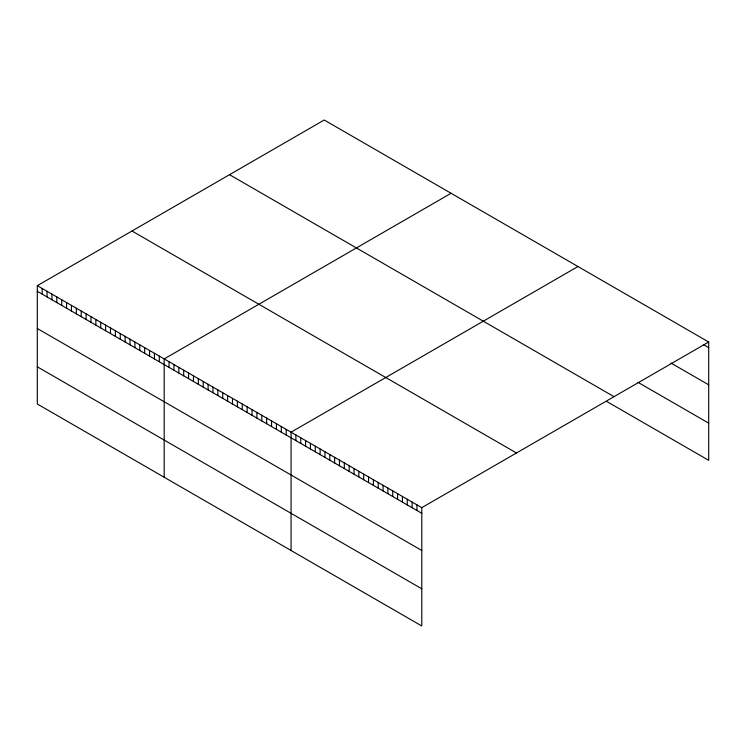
<?xml version="1.0" encoding="UTF-8"?>
<svg xmlns="http://www.w3.org/2000/svg" width="746" height="746" viewBox="0 0 746 746"><rect width="100%" height="100%" fill="white"/><g stroke="black" fill="none" stroke-linecap="round" stroke-linejoin="round"><path stroke-width="1.12" d="M37.3 285.671L421.788 507.653L421.788 625.978L37.3 403.996L37.3 285.671L324.212 120.022L708.7 342.004L708.7 460.329L607.02 401.628M451.088 193.279L164.185 358.919L164.185 477.244M577.973 266.527L291.061 432.176L291.061 550.501M421.788 507.653L708.7 342.004M703.86 344.857L708.7 347.645M670.934 363.032L708.7 384.833M638.007 382.334L708.7 423.15M229.526 174.685L614.023 396.667M131.977 231.008L516.474 452.99M37.3 291.313L421.788 513.295M37.3 328.492L421.788 550.483M37.3 366.808L421.788 588.79M416.949 504.855L416.949 510.497M412.109 502.058L412.109 507.7M407.269 499.27L407.269 504.911M402.42 496.472L402.42 502.114M397.581 493.675L397.581 499.316M392.741 490.877L392.741 496.519M387.901 488.08L387.901 493.731M383.052 485.292L383.052 490.933M378.213 482.494L378.213 488.136M373.373 479.697L373.373 485.338M368.533 476.899L368.533 482.541M363.694 474.111L363.694 479.753M358.845 471.313L358.845 476.955M354.005 468.516L354.005 474.158M349.165 465.718L349.165 471.36M344.326 462.93L344.326 468.572M339.477 460.133L339.477 465.774M334.637 457.335L334.637 462.977M329.797 454.538L329.797 460.179M324.958 451.74L324.958 457.391M320.118 448.952L320.118 454.594M315.269 446.155L315.269 451.796M310.429 443.357L310.429 448.999M305.59 440.56L305.59 446.201M300.75 437.771L300.75 443.413M295.901 434.974L295.901 440.616M286.184 429.36L286.184 435.002M281.307 426.544L281.307 432.186M276.421 423.728L276.421 429.37M271.544 420.912L271.544 426.553M266.667 418.086L266.667 423.728M261.781 415.27L261.781 420.912M256.904 412.454L256.904 418.096M252.027 409.638L252.027 415.28M247.14 406.822L247.14 412.463M242.264 404.006L242.264 409.647M237.387 401.189L237.387 406.831M232.5 398.364L232.5 404.006M227.623 395.548L227.623 401.189M222.746 392.732L222.746 398.373M217.86 389.916L217.86 395.557M212.983 387.099L212.983 392.741M208.106 384.283L208.106 389.925M203.22 381.467L203.22 387.109M198.343 378.642L198.343 384.283M193.466 375.825L193.466 381.467M188.579 373.009L188.579 378.651M183.702 370.193L183.702 375.835M178.826 367.377L178.826 373.019M173.939 364.561L173.939 370.202M169.062 361.745L169.062 367.386M159.299 356.103L159.299 361.745M154.422 353.287L154.422 358.929M149.545 350.471L149.545 356.112M144.659 347.655L144.659 353.296M139.782 344.839L139.782 350.48M134.905 342.022L134.905 347.664M130.018 339.197L130.018 344.839M125.141 336.381L125.141 342.022M120.265 333.565L120.265 339.206M115.378 330.748L115.378 336.39M110.501 327.932L110.501 333.574M105.624 325.116L105.624 330.758M100.738 322.3L100.738 327.942M95.861 319.475L95.861 325.116M90.984 316.658L90.984 322.3M86.098 313.842L86.098 319.484M81.221 311.026L81.221 316.668M76.344 308.21L76.344 313.852M71.457 305.394L71.457 311.035M66.581 302.578L66.581 308.219M61.704 299.752L61.704 305.394M56.817 296.936L56.817 302.578M51.94 294.12L51.94 299.761M47.063 291.304L47.063 296.945M42.177 288.488L42.177 294.129"/></g></svg>
